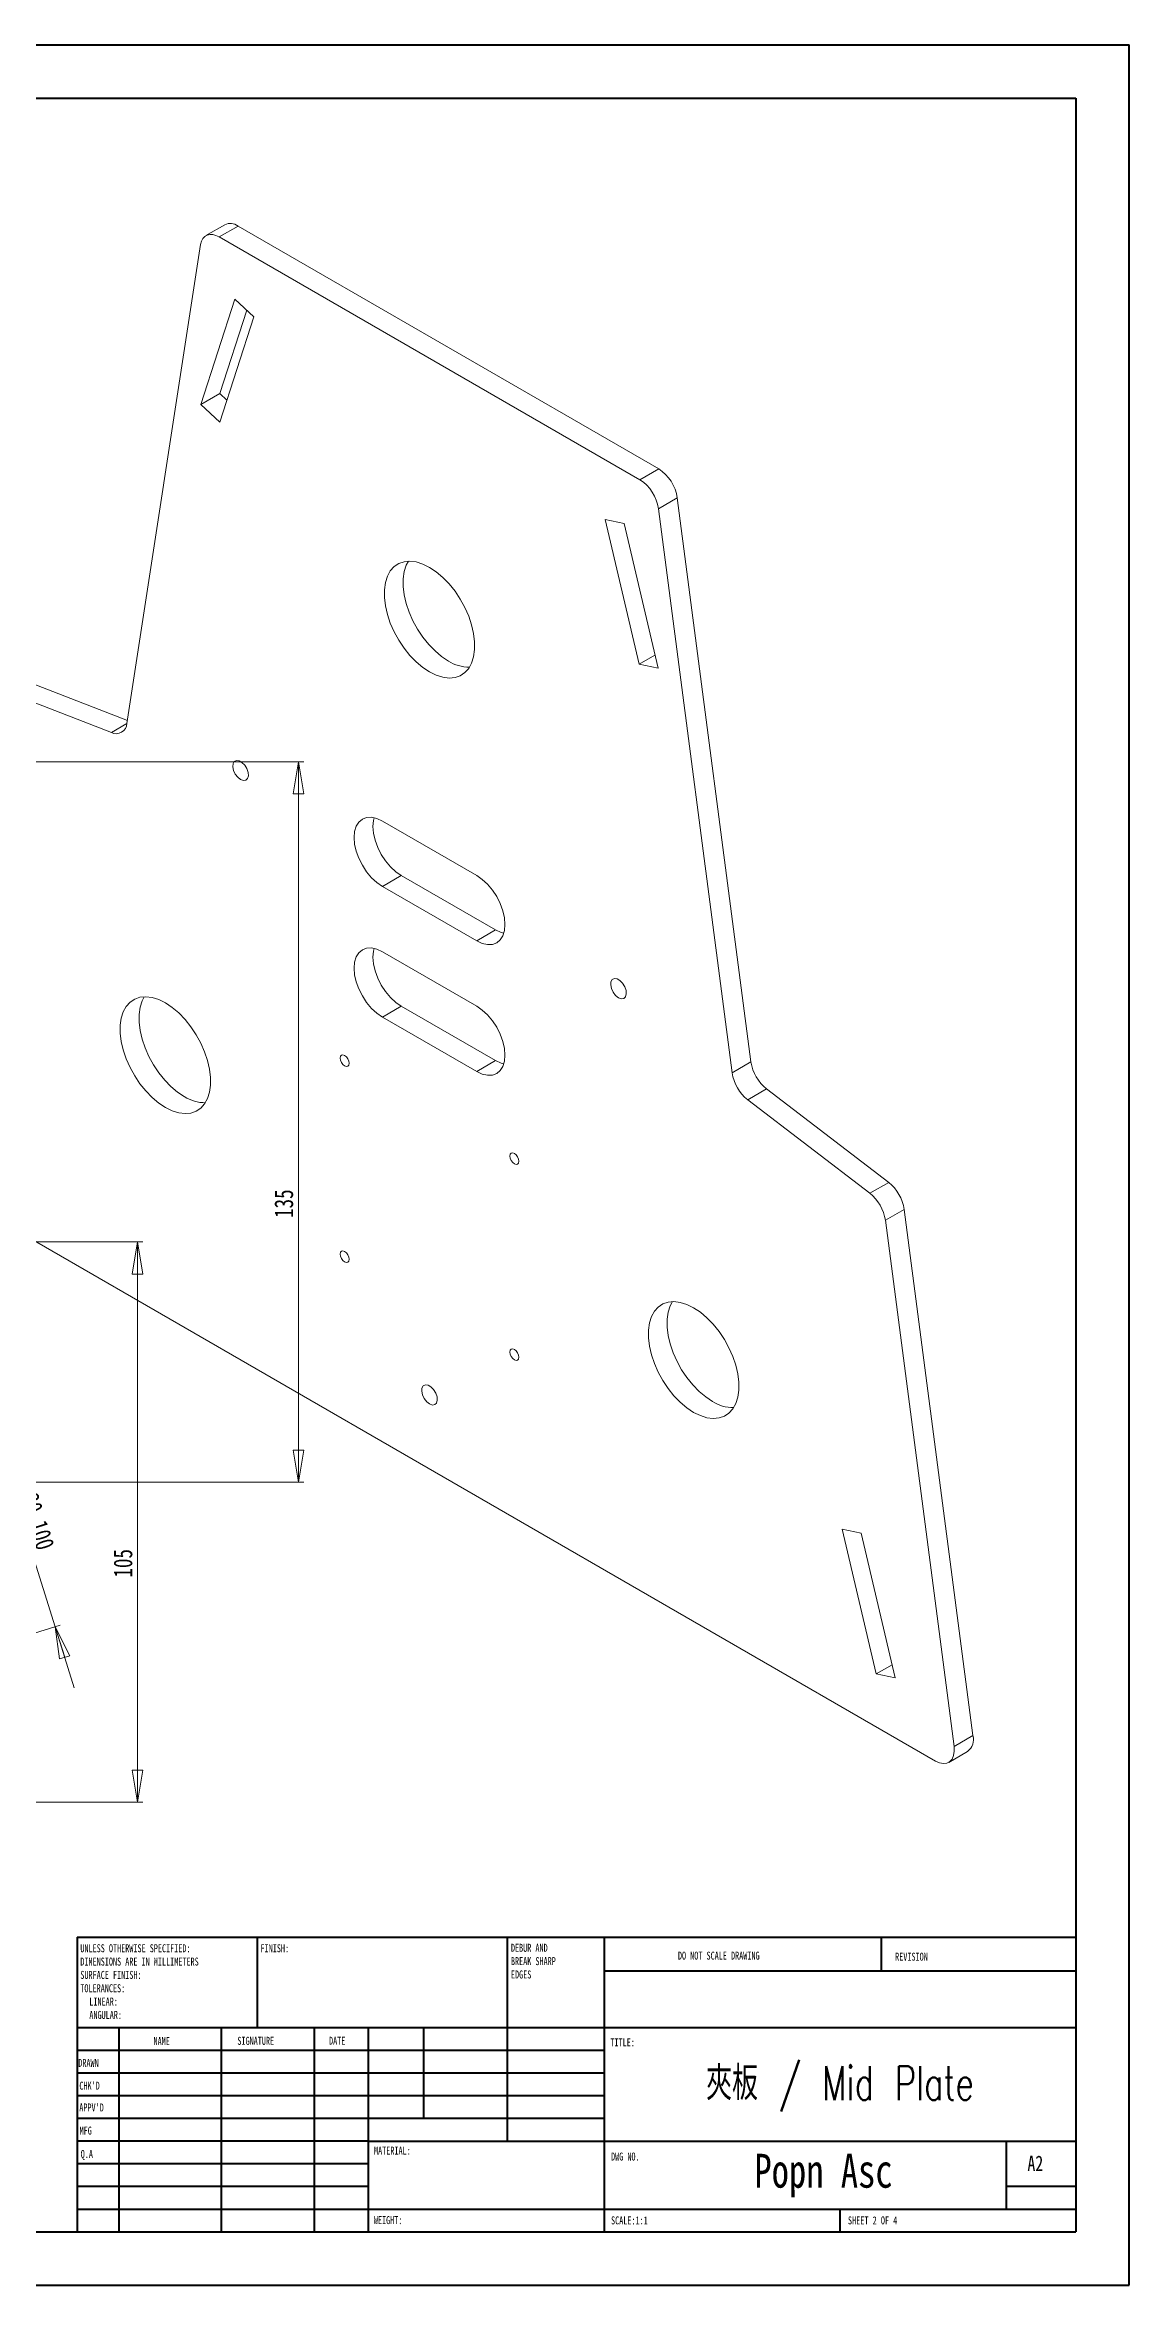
# Model space of a CAD drawing. Header units: millimetres. Extents: x 0 to 594, y 0 to 420.
# Drawn here: x 390.8 to 594.1, y 0.2 to 420.2 of the extents above; entities that cross this region are included whole.
import ezdxf

# ---------------------------------------------------------------- set-up
doc = ezdxf.new("R2010")
doc.units = ezdxf.units.MM
doc.styles.add('SLDTEXTSTYLE1', font='TXT', dxfattribs={"width": 0.696429, "bigfont": 'bigfont'})
doc.styles.add('SLDTEXTSTYLE2', font='TXT', dxfattribs={"width": 0.75})
doc.styles.add('SLDTEXTSTYLE3', font='TXT', dxfattribs={"width": 0.6875})
doc.dimstyles.new('SLDDIMSTYLE0', dxfattribs={"dimtxt": 3.5, "dimasz": 6, "dimexe": 0, "dimexo": 0.0625, "dimgap": 0.875, "dimtad": 1, "dimrnd": 1e-09, "dimzin": 12, "dimdsep": 46, "dimtxsty": 'SLDTEXTSTYLE2', "dimblk1": 'CLOSED', "dimblk2": 'CLOSED', "dimsah": 1, "dimcen": 0.09, "dimadec": 0, "dimazin": 3, "dimtfac": 1, "dimtofl": 0, "dimtmove": 0, "dimatfit": 3, "dimldrblk": 'CLOSED', "dimfxl": 1, "dimfrac": 2, "dimtolj": 1, "dimtzin": 12, "dimarcsym": 0})
doc.dimstyles.new('SLDDIMSTYLE2', dxfattribs={"dimtxt": 3.5, "dimasz": 6, "dimexe": 0, "dimexo": 0.0625, "dimgap": 0.875, "dimtad": 1, "dimrnd": 1e-09, "dimzin": 4, "dimdsep": 46, "dimtxsty": 'SLDTEXTSTYLE2', "dimblk1": 'CLOSED', "dimblk2": 'CLOSED', "dimsah": 1, "dimcen": 0.09, "dimadec": 0, "dimazin": 1, "dimtfac": 1, "dimtmove": 0, "dimatfit": 0, "dimldrblk": 'CLOSED', "dimfxl": 1, "dimfrac": 2, "dimtolj": 1, "dimtzin": 12, "dimarcsym": 0})

# ---------------------------------------------------------------- blocks, each defined once
blk = doc.blocks.new('SW_NOTE_2')
at = {"color": 0, "linetype": 'Continuous', "lineweight": 0, "char_height": 1.5, "attachment_point": 1, "style": 'SLDTEXTSTYLE2'}
for s, insert in [('DEBUR AND', (0, 1.93)), ('BREAK SHARP', (0, -0.57)), ('EDGES', (0, -3.07))]:
    blk.add_mtext(s, dxfattribs=dict(at, insert=insert))
blk = doc.blocks.new('SW_NOTE_3')
at = {"color": 0, "linetype": 'Continuous', "lineweight": 0, "char_height": 1.5, "attachment_point": 1, "style": 'SLDTEXTSTYLE2'}
for s, insert in [('UNLESS OTHERWISE SPECIFIED:', (0, 1.93)), ('SURFACE FINISH:', (0, -3.07)), ('DIMENSIONS ARE IN MILLIMETERS', (0, -0.57)), ('TOLERANCES:', (0, -5.57)), ('LINEAR:', (1.69, -8.07)), ('ANGULAR:', (1.69, -10.57))]:
    blk.add_mtext(s, dxfattribs=dict(at, insert=insert))
blk = doc.blocks.new('_CLOSED')
at = {"color": 0, "linetype": 'ByBlock', "lineweight": -2}
for p, q in [((-1, 0.166667), (0, 0)), ((-1, 0.166667), (-1, -0.166667)), ((0, 0), (-1, -0.166667)), ((0, 0), (-1, 0))]:
    blk.add_line(p, q, dxfattribs=at)
blk = doc.blocks.new('*D11')
at = {"color": 7, "linetype": 'Continuous', "lineweight": 0}
for p, q in [((383.74, 152.37), (380.15, 163.82)), ((323.71, 133.54), (384.69, 152.67)), ((392.75, 123.65), (383.74, 152.37)), ((332.72, 104.82), (393.7, 123.95)), ((392.75, 123.65), (396.34, 112.2))]:
    blk.add_line(p, q, dxfattribs=at)
at = {"color": 7, "linetype": 'Continuous', "lineweight": 0, "xscale": 6, "yscale": 6}
for p, rotation in [((383.74, 152.37, -2.4), 287.4179707922), ((392.75, 123.65, -2.4), 107.4179707922)]:
    blk.add_blockref('_CLOSED', p, dxfattribs=dict(at, rotation=rotation))
at = {"color": 7, "linetype": 'Continuous', "lineweight": 0, "insert": (389.52, 149.01, -2.4), "char_height": 3.5, "attachment_point": 1, "rotation": 287.418, "style": 'SLDTEXTSTYLE2'}
blk.add_mtext('30.100', dxfattribs=at)
blk = doc.blocks.new('*D24')
at = {"color": 7, "linetype": 'Continuous', "lineweight": 0}
for p, q in [((223.82, 285.78), (439.37, 285.78)), ((438.37, 285.78), (438.37, 150.78)), ((153.82, 150.78), (439.37, 150.78))]:
    blk.add_line(p, q, dxfattribs=at)
at = {"color": 7, "linetype": 'Continuous', "lineweight": 0, "xscale": 6, "yscale": 6}
for p, rotation in [((438.37, 285.78, -2.4), 90), ((438.37, 150.78, -2.4), 270)]:
    blk.add_blockref('_CLOSED', p, dxfattribs=dict(at, rotation=rotation))
at = {"color": 7, "linetype": 'Continuous', "lineweight": 0, "insert": (433.86, 200.29, -2.4), "char_height": 3.5, "attachment_point": 1, "rotation": 90, "style": 'SLDTEXTSTYLE2'}
blk.add_mtext('135', dxfattribs=at)
blk = doc.blocks.new('*D33')
at = {"color": 7, "linetype": 'Continuous', "lineweight": 0}
for p, q in [((209.32, 195.78), (409.22, 195.78)), ((408.22, 195.78), (408.22, 90.78)), ((209.32, 90.78), (409.22, 90.78))]:
    blk.add_line(p, q, dxfattribs=at)
at = {"color": 7, "linetype": 'Continuous', "lineweight": 0, "xscale": 6, "yscale": 6}
for p, rotation in [((408.22, 195.78, -2.4), 90), ((408.22, 90.78, -2.4), 270)]:
    blk.add_blockref('_CLOSED', p, dxfattribs=dict(at, rotation=rotation))
at = {"color": 7, "linetype": 'Continuous', "lineweight": 0, "insert": (403.71, 132.87, -2.4), "char_height": 3.5, "attachment_point": 1, "rotation": 90, "style": 'SLDTEXTSTYLE2'}
blk.add_mtext('105', dxfattribs=at)

msp = doc.modelspace()

# ---------------------------------------------------------------- linework, layer by layer
at = {"color": 7, "linetype": 'Continuous', "lineweight": 40}
for p, q in [((0.07884, 420.21478), (594.07884, 420.21478)), ((594.07884, 0.21478), (594.07884, 420.21478)), ((25.07884, 410.21478), (584.07884, 410.21478)), ((584.07884, 410.21478), (584.07884, 10.21478)), ((396.87884, 65.46478), (584.07884, 65.46478)), ((396.87884, 65.46478), (396.87884, 10.21478)), ((430.67884, 48.46478), (430.67884, 65.46478)), ((477.47884, 65.46478), (477.47884, 27.21478)), ((495.67884, 65.46478), (495.67884, 10.21478)), ((547.67884, 59.08978), (547.67884, 65.46478)), ((584.07884, 59.08978), (495.67884, 59.08978)), ((584.07884, 48.46478), (396.87884, 48.46478)), ((404.67884, 48.46478), (404.67884, 10.21478)), ((423.8698, 48.46478), (423.8698, 10.21478)), ((441.27777, 48.46478), (441.27777, 10.21478)), ((451.47884, 10.21478), (451.47884, 48.46478)), ((461.87884, 31.46478), (461.87884, 48.46478)), ((495.67884, 44.21478), (396.87884, 44.21478)), ((495.67884, 39.96478), (396.87884, 39.96478)), ((495.67884, 35.71478), (396.87884, 35.71478)), ((495.67884, 31.46478), (396.87884, 31.46478)), ((451.47884, 27.21478), (396.87884, 27.21478)), ((451.47884, 27.21478), (584.07884, 27.21478)), ((571.07884, 14.46478), (571.07884, 27.21478)), ((451.47884, 22.96471), (396.87884, 22.96471)), ((451.47884, 18.71478), (396.87884, 18.71478)), ((584.07884, 18.71478), (571.07884, 18.71478)), ((396.87884, 14.46478), (584.07884, 14.46478)), ((539.87884, 10.21478), (539.87884, 14.46478)), ((25.07884, 10.21478), (584.07884, 10.21478)), ((0.07884, 0.21478), (594.07884, 0.21478))]:
    msp.add_line(p, q, dxfattribs=at)
at = {"color": 7, "linetype": 'Continuous', "lineweight": 15}
for p, q in [((424.54602, 386.49063), (421.01049, 384.44961)), ((420.02082, 382.79069), (406.2165, 292.97648)), ((423.51029, 384.20207), (427.04582, 386.24309)), ((502.35142, 338.68805), (423.51029, 384.20207)), ((505.88695, 340.72907), (427.04582, 386.24309)), ((426.46616, 372.55923), (420.09504, 352.78631)), ((428.67526, 370.48364), (423.63057, 354.82733)), ((430.00825, 369.23121), (426.46616, 372.55923)), ((423.63712, 349.45828), (430.00825, 369.23121)), ((423.63057, 354.82733), (420.09504, 352.78631)), ((423.63057, 354.82733), (424.96356, 353.5749)), ((420.09504, 352.78631), (423.63712, 349.45828)), ((502.35142, 338.68805), (505.88695, 340.72907)), ((505.84089, 333.24781), (509.37643, 335.28883)), ((519.64521, 227.49548), (505.84089, 333.24781)), ((523.18074, 229.5365), (509.37643, 335.28883)), ((499.39554, 330.458), (495.85346, 331.21958)), ((495.85346, 331.21958), (502.22458, 304.09071)), ((505.76667, 303.32913), (499.39554, 330.458)), ((505.18629, 305.80046), (502.22458, 304.09071)), ((502.22458, 304.09071), (505.76667, 303.32913)), ((403.29588, 291.2899), (380.40258, 300.19624)), ((406.30259, 293.53665), (383.93812, 302.23726)), ((471.76969, 264.48167), (454.09202, 274.68677)), ((454.09202, 262.43865), (457.62755, 264.47968)), ((454.09202, 262.43865), (471.76969, 252.23355)), ((457.62755, 264.47968), (475.30522, 254.27457)), ((471.76969, 252.23355), (475.30522, 254.27457)), ((471.76969, 239.98544), (454.09202, 250.19054)), ((454.09202, 237.94243), (457.62755, 239.98345)), ((457.62755, 239.98345), (475.30522, 229.77835)), ((454.09202, 237.94243), (471.76969, 227.73733)), ((471.76969, 227.73733), (475.30522, 229.77835)), ((519.64521, 227.49548), (523.18074, 229.5365)), ((522.56582, 222.43683), (526.10136, 224.47785)), ((548.99466, 206.95215), (526.10136, 224.47785)), ((545.45912, 204.91113), (522.56582, 222.43683)), ((368.09448, 207.97503), (557.76723, 98.47928)), ((545.45912, 204.91113), (548.99466, 206.95215)), ((548.37974, 199.85248), (551.91527, 201.8935)), ((564.79224, 103.24547), (551.91527, 201.8935)), ((561.2567, 101.20445), (548.37974, 199.85248)), ((543.84528, 141.18681), (540.30319, 141.94839)), ((540.30319, 141.94839), (546.67432, 114.81952)), ((550.21641, 114.05794), (543.84528, 141.18681)), ((549.63602, 116.52927), (546.67432, 114.81952)), ((546.67432, 114.81952), (550.21641, 114.05794)), ((561.2567, 101.20445), (564.79224, 103.24547)), ((560.26703, 98.23174), (563.80256, 100.27276))]:
    msp.add_line(p, q, dxfattribs=at)
at = {"color": 8, "linetype": 'Continuous', "lineweight": 15}
msp.add_line((403.29588, 291.2899), (406.2164, 292.97588), dxfattribs=at)
at = {"color": 7, "linetype": 'Continuous', "lineweight": 15, "flags": 128}
for points in [[(423.51029, 384.20207), (422.89072, 384.49656), (422.29033, 384.65558), (421.72769, 384.67422), (421.22022, 384.55189), (420.78363, 384.29237), (420.43142, 383.90371), (420.1745, 383.39793), (420.02082, 382.79069)], [(462.93085, 302.65412), (464.19552, 302.03348), (465.43193, 301.6456), (466.61248, 301.49912), (467.71078, 301.59732), (468.70231, 301.93802), (469.56491, 302.51359), (470.27932, 303.31118), (470.82958, 304.31298), (471.20339, 305.49661), (471.39241, 306.83562), (471.39241, 308.3001), (471.20339, 309.85734), (470.82958, 311.47256), (470.27932, 313.10967), (469.56491, 314.73211), (468.70231, 316.30362), (467.71078, 317.78911), (466.61248, 319.15539), (465.43193, 320.37194), (464.19552, 321.41158), (462.93085, 322.2511), (461.66619, 322.87173), (460.42977, 323.25962), (459.24923, 323.4061), (458.15092, 323.3079), (457.1594, 322.9672), (456.29679, 322.39163), (455.58238, 321.59403), (455.03213, 320.59224), (454.65832, 319.40861), (454.4693, 318.0696), (454.4693, 316.60512), (454.65832, 315.04787), (455.03213, 313.43266), (455.58238, 311.79555), (456.29679, 310.17311), (457.1594, 308.6016), (458.15092, 307.11611), (459.24923, 305.74983), (460.42977, 304.53328), (461.66619, 303.49364), (462.93085, 302.65412)], [(458.96537, 323.40448), (458.56766, 322.63326), (458.19385, 321.44963), (458.00483, 320.11062), (458.00483, 318.64614), (458.19385, 317.08889), (458.56766, 315.47368), (459.11792, 313.83657), (459.83233, 312.21413), (460.69493, 310.64262), (461.68646, 309.15713), (462.78476, 307.79085), (463.96531, 306.5743), (465.20172, 305.53466), (466.46639, 304.69514)], [(427.51058, 282.47922), (428.04061, 282.28765), (428.49906, 282.35079), (428.82401, 282.66009), (428.97157, 283.1738), (428.92182, 283.82253), (428.68147, 284.51866), (428.28299, 285.16818), (427.78019, 285.68338), (427.24098, 285.99466), (426.73818, 286.05999), (426.3397, 285.87054), (426.09935, 285.45191), (426.0496, 284.86062), (426.19716, 284.17654), (426.52211, 283.49206), (426.98055, 282.89961), (427.51058, 282.47922)], [(454.09202, 274.68677), (453.0574, 275.16637), (452.06253, 275.3922), (451.14566, 275.35557), (450.34202, 275.0579), (449.68249, 274.51062), (449.19241, 273.73477), (448.89062, 272.76016), (448.78872, 271.62424), (448.89062, 270.37067), (449.19241, 269.04762), (449.68249, 267.70594), (450.34202, 266.39718), (451.14566, 265.17164), (452.06253, 264.07642), (453.0574, 263.1536), (454.09202, 262.43865)], [(452.55279, 275.31173), (452.42615, 274.80118), (452.32425, 273.66526), (452.42615, 272.41169), (452.72794, 271.08864), (453.21802, 269.74696), (453.87755, 268.4382), (454.6812, 267.21266), (455.59807, 266.11744), (456.59293, 265.19462), (457.62755, 264.47968)], [(471.76969, 252.23355), (472.80431, 251.75395), (473.79917, 251.52812), (474.71604, 251.56475), (475.51969, 251.86242), (476.17922, 252.4097), (476.6693, 253.18555), (476.97109, 254.16016), (477.07299, 255.29608), (476.97109, 256.54965), (476.6693, 257.8727), (476.17922, 259.21438), (475.51969, 260.52314), (474.71604, 261.74868), (473.79917, 262.8439), (472.80431, 263.76672), (471.76969, 264.48167)], [(475.30522, 254.27457), (476.33985, 253.79497), (476.84445, 253.64961)], [(454.09202, 250.19054), (453.0574, 250.67015), (452.06253, 250.89597), (451.14566, 250.85935), (450.34202, 250.56168), (449.68249, 250.0144), (449.19241, 249.23855), (448.89062, 248.26393), (448.78872, 247.12802), (448.89062, 245.87445), (449.19241, 244.5514), (449.68249, 243.20971), (450.34202, 241.90095), (451.14566, 240.67542), (452.06253, 239.58019), (453.0574, 238.65738), (454.09202, 237.94243)], [(452.55279, 250.8155), (452.42615, 250.30496), (452.32425, 249.16904), (452.42615, 247.91547), (452.72794, 246.59242), (453.21802, 245.25073), (453.87755, 243.94197), (454.6812, 242.71644), (455.59807, 241.62121), (456.59293, 240.6984), (457.62755, 239.98345)], [(498.35112, 241.58385), (498.88115, 241.39228), (499.3396, 241.45541), (499.66455, 241.76472), (499.81211, 242.27843), (499.76236, 242.92715), (499.52201, 243.62329), (499.12353, 244.27281), (498.62073, 244.788), (498.08152, 245.09928), (497.57872, 245.16461), (497.18024, 244.97517), (496.93989, 244.55653), (496.89014, 243.96525), (497.0377, 243.28117), (497.36265, 242.59669), (497.82109, 242.00424), (498.35112, 241.58385)], [(413.43338, 220.99539), (414.69804, 220.37476), (415.93446, 219.98687), (417.115, 219.84039), (418.21331, 219.9386), (419.20484, 220.27929), (420.06744, 220.85486), (420.78185, 221.65246), (421.3321, 222.65426), (421.70592, 223.83788), (421.89493, 225.17689), (421.89493, 226.64137), (421.70592, 228.19862), (421.3321, 229.81384), (420.78185, 231.45095), (420.06744, 233.07338), (419.20484, 234.64489), (418.21331, 236.13038), (417.115, 237.49666), (415.93446, 238.71321), (414.69804, 239.75286), (413.43338, 240.59237), (412.16871, 241.21301), (410.9323, 241.6009), (409.75175, 241.74737), (408.65345, 241.64917), (407.66192, 241.30848), (406.79932, 240.7329), (406.08491, 239.93531), (405.53465, 238.93351), (405.16084, 237.74989), (404.97182, 236.41088), (404.97182, 234.94639), (405.16084, 233.38915), (405.53465, 231.77393), (406.08491, 230.13682), (406.79932, 228.51439), (407.66192, 226.94287), (408.65345, 225.45739), (409.75175, 224.09111), (410.9323, 222.87456), (412.16871, 221.83491), (413.43338, 220.99539)], [(409.4679, 241.74575), (409.07019, 240.97453), (408.69638, 239.79091), (408.50736, 238.4519), (408.50736, 236.98741), (408.69638, 235.43017), (409.07019, 233.81495), (409.62044, 232.17784), (410.33485, 230.55541), (411.19746, 228.98389), (412.18898, 227.49841), (413.28729, 226.13213), (414.46783, 224.91558), (415.70425, 223.87593), (416.96891, 223.03641)], [(471.76969, 227.73733), (472.80431, 227.25773), (473.79917, 227.0319), (474.71604, 227.06852), (475.51969, 227.36619), (476.17922, 227.91347), (476.6693, 228.68933), (476.97109, 229.66394), (477.07299, 230.79985), (476.97109, 232.05343), (476.6693, 233.37647), (476.17922, 234.71816), (475.51969, 236.02692), (474.71604, 237.25246), (473.79917, 238.34768), (472.80431, 239.27049), (471.76969, 239.98544)], [(447.02095, 228.79651), (447.34567, 228.68364), (447.62095, 228.73713), (447.80489, 228.94883), (447.86948, 229.28651), (447.80489, 229.69877), (447.62095, 230.12284), (447.34567, 230.49417), (447.02095, 230.75621), (446.69623, 230.86908), (446.42095, 230.81559), (446.23701, 230.60389), (446.17242, 230.2662), (446.23701, 229.85394), (446.42095, 229.42987), (446.69623, 229.05855), (447.02095, 228.79651)], [(475.30522, 229.77835), (476.33985, 229.29875), (476.84445, 229.15339)], [(478.84076, 210.42733), (479.16547, 210.31446), (479.44076, 210.36795), (479.62469, 210.57965), (479.68928, 210.91733), (479.62469, 211.32959), (479.44076, 211.75366), (479.16547, 212.12498), (478.84076, 212.38703), (478.51604, 212.49989), (478.24076, 212.44641), (478.05682, 212.23471), (477.99223, 211.89702), (478.05682, 211.48476), (478.24076, 211.06069), (478.51604, 210.68937), (478.84076, 210.42733)], [(447.02095, 192.05217), (447.34567, 191.9393), (447.62095, 191.99279), (447.80489, 192.20449), (447.86948, 192.54218), (447.80489, 192.95444), (447.62095, 193.37851), (447.34567, 193.74983), (447.02095, 194.01187), (446.69623, 194.12474), (446.42095, 194.07125), (446.23701, 193.85955), (446.17242, 193.52187), (446.23701, 193.10961), (446.42095, 192.68554), (446.69623, 192.31422), (447.02095, 192.05217)], [(512.42833, 163.84683), (513.69299, 163.22619), (514.92941, 162.8383), (516.10995, 162.69182), (517.20826, 162.79003), (518.19979, 163.13072), (519.06239, 163.7063), (519.7768, 164.50389), (520.32705, 165.50569), (520.70087, 166.68931), (520.88988, 168.02832), (520.88988, 169.49281), (520.70087, 171.05005), (520.32705, 172.66527), (519.7768, 174.30238), (519.06239, 175.92481), (518.19979, 177.49633), (517.20826, 178.98181), (516.10995, 180.34809), (514.92941, 181.56464), (513.69299, 182.60429), (512.42833, 183.44381), (511.16366, 184.06444), (509.92725, 184.45233), (508.7467, 184.59881), (507.6484, 184.5006), (506.65687, 184.15991), (505.79427, 183.58434), (505.07986, 182.78674), (504.5296, 181.78494), (504.15579, 180.60132), (503.96677, 179.26231), (503.96677, 177.79783), (504.15579, 176.24058), (504.5296, 174.62536), (505.07986, 172.98825), (505.79427, 171.36582), (506.65687, 169.79431), (507.6484, 168.30882), (508.7467, 166.94254), (509.92725, 165.72599), (511.16366, 164.68634), (512.42833, 163.84683)], [(508.46284, 184.59718), (508.06514, 183.82596), (507.69132, 182.64234), (507.50231, 181.30333), (507.50231, 179.83885), (507.69132, 178.2816), (508.06514, 176.66638), (508.61539, 175.02927), (509.3298, 173.40684), (510.19241, 171.83533), (511.18393, 170.34984), (512.28224, 168.98356), (513.46278, 167.76701), (514.6992, 166.72736), (515.96386, 165.88785)], [(478.84076, 173.68299), (479.16547, 173.57012), (479.44076, 173.62361), (479.62469, 173.83531), (479.68928, 174.173), (479.62469, 174.58525), (479.44076, 175.00933), (479.16547, 175.38065), (478.84076, 175.64269), (478.51604, 175.75556), (478.24076, 175.70207), (478.05682, 175.49037), (477.99223, 175.15268), (478.05682, 174.74043), (478.24076, 174.31635), (478.51604, 173.94503), (478.84076, 173.68299)], [(462.93085, 165.41402), (463.46088, 165.22246), (463.91933, 165.28559), (464.24428, 165.5949), (464.39184, 166.1086), (464.34209, 166.75733), (464.10174, 167.45346), (463.70326, 168.10299), (463.20046, 168.61818), (462.66125, 168.92946), (462.15845, 168.99479), (461.75997, 168.80534), (461.51962, 168.38671), (461.46987, 167.79542), (461.61743, 167.11134), (461.94238, 166.42686), (462.40082, 165.83442), (462.93085, 165.41402)], [(557.76723, 98.47928), (558.52688, 98.13609), (559.25104, 97.99965), (559.9059, 98.07631), (560.46085, 98.3625), (560.88999, 98.84485), (561.17326, 99.50084), (561.29743, 100.29981), (561.2567, 101.20445)]]:
    msp.add_lwpolyline(points, dxfattribs=at)
at = {"color": 7, "linetype": 'Continuous', "lineweight": 15}
for centre, radius, start, end in [((425.58936, 384.28088), 2.44368, 53.4151652, 115.2743764), ((501.64268, 334.16749), 7.81462, 8.2500339, 57.1037094), ((498.10715, 332.12647), 7.81462, 8.2500339, 57.1037094), ((470.42505, 310.91196), 7.37021, 237.5123865, 270.0530118), ((404.20977, 293.0794), 2.00936, 242.9468385, 357.0639133), ((527.58306, 228.70596), 8.02962, 188.670542, 231.3294582), ((531.11859, 230.74698), 8.02962, 188.670542, 231.3294582), ((420.92758, 229.25324), 7.37021, 237.5123865, 270.0530118), ((543.97742, 200.68302), 8.02962, 8.670542, 51.3294582), ((540.44189, 198.64199), 8.02962, 8.670542, 51.3294582), ((519.92253, 172.10467), 7.37021, 237.5123865, 270.0530118), ((562.05168, 102.50675), 2.83837, 308.0873209, 15.0854668)]:
    msp.add_arc(centre, radius, start, end, dxfattribs=at)

# ---------------------------------------------------------------- block references
at = {"color": 7, "linetype": 'Continuous', "lineweight": 0}
for name, p in [('SW_NOTE_3', (397.47251, 62.20215)), ('SW_NOTE_2', (478.18806, 62.28427))]:
    msp.add_blockref(name, p, dxfattribs=at)

# ---------------------------------------------------------------- texts
for s, insert, char_height, attachment_point, style in [('FINISH:', (431.25014, 64.13405), 1.5, 1, 'SLDTEXTSTYLE2'), ('DO NOT SCALE DRAWING', (509.49348, 62.74777), 1.5, 1, 'SLDTEXTSTYLE2'), ('REVISION', (550.20643, 62.54969), 1.5, 1, 'SLDTEXTSTYLE2'), ('NAME', (411.20108, 46.71626), 1.5, 1, 'SLDTEXTSTYLE2'), ('SIGNATURE', (426.91243, 46.77654), 1.5, 1, 'SLDTEXTSTYLE2'), ('DATE', (444.09355, 46.79096), 1.5, 1, 'SLDTEXTSTYLE2'), ('TITLE:', (496.83503, 46.49311), 1.5, 1, 'SLDTEXTSTYLE2'), ('DRAWN', (397.09099, 42.6445), 1.5, 1, 'SLDTEXTSTYLE2'), ('\\M+19AF1\\M+194C2 / Mid Plate', (539.85556, 41.24968), 6.35, 2, 'SLDTEXTSTYLE1'), ("CHK'D", (397.28931, 38.36919), 1.5, 1, 'SLDTEXTSTYLE2'), ("APPV'D", (397.28057, 34.27908), 1.5, 1, 'SLDTEXTSTYLE2'), ('MFG', (397.33403, 29.94849), 1.5, 1, 'SLDTEXTSTYLE2'), ('Q.A', (397.54789, 25.56443), 1.5, 1, 'SLDTEXTSTYLE2'), ('MATERIAL:', (452.52471, 26.20084), 1.5, 1, 'SLDTEXTSTYLE2'), ('DWG NO.', (496.95281, 25.08342), 1.5, 1, 'SLDTEXTSTYLE2'), ('Popn Asc', (536.78035, 24.84652), 6.35, 2, 'SLDTEXTSTYLE2'), ('A2', (574.99983, 24.51522), 2.910417, 1, 'SLDTEXTSTYLE2'), ('WEIGHT:', (452.49665, 13.16409), 1.4986, 1, 'SLDTEXTSTYLE2'), ('SCALE:1:1', (496.95281, 13.11487), 1.5, 1, 'SLDTEXTSTYLE2'), ('SHEET 2 OF 4', (541.35714, 13.11487), 1.5, 1, 'SLDTEXTSTYLE3')]:
    msp.add_mtext(s, dxfattribs=dict(at, insert=insert, char_height=char_height, attachment_point=attachment_point, style=style))

# ---------------------------------------------------------------- dimensions: what is measured, and where the dimension line sits
for base, p1, p2, angle, dimstyle, picture, middle in [((435.58933, 150.7804), (208.32166, 285.7804), (138.32166, 150.7804), 90, 'SLDDIMSTYLE0', '*D24', (435.58933, 205.59124)), ((405.44056, 90.7804), (208.32166, 195.7804), (208.32166, 90.7804), 90, 'SLDDIMSTYLE0', '*D33', (405.44056, 138.16612)), ((383.74005, 152.37422), (331.76207, 104.52088), (322.75194, 133.24069), 287.4179708, 'SLDDIMSTYLE2', '*D11', (387.77429, 139.51506))]:
    dim = msp.add_linear_dim(base=base, p1=p1, p2=p2, angle=angle, dimstyle=dimstyle, dxfattribs=at)
    dim.commit()
    dim.dimension.update_dxf_attribs({"geometry": picture, "text_midpoint": middle, "dimtype": 160})

doc.saveas('drawing.dxf')
